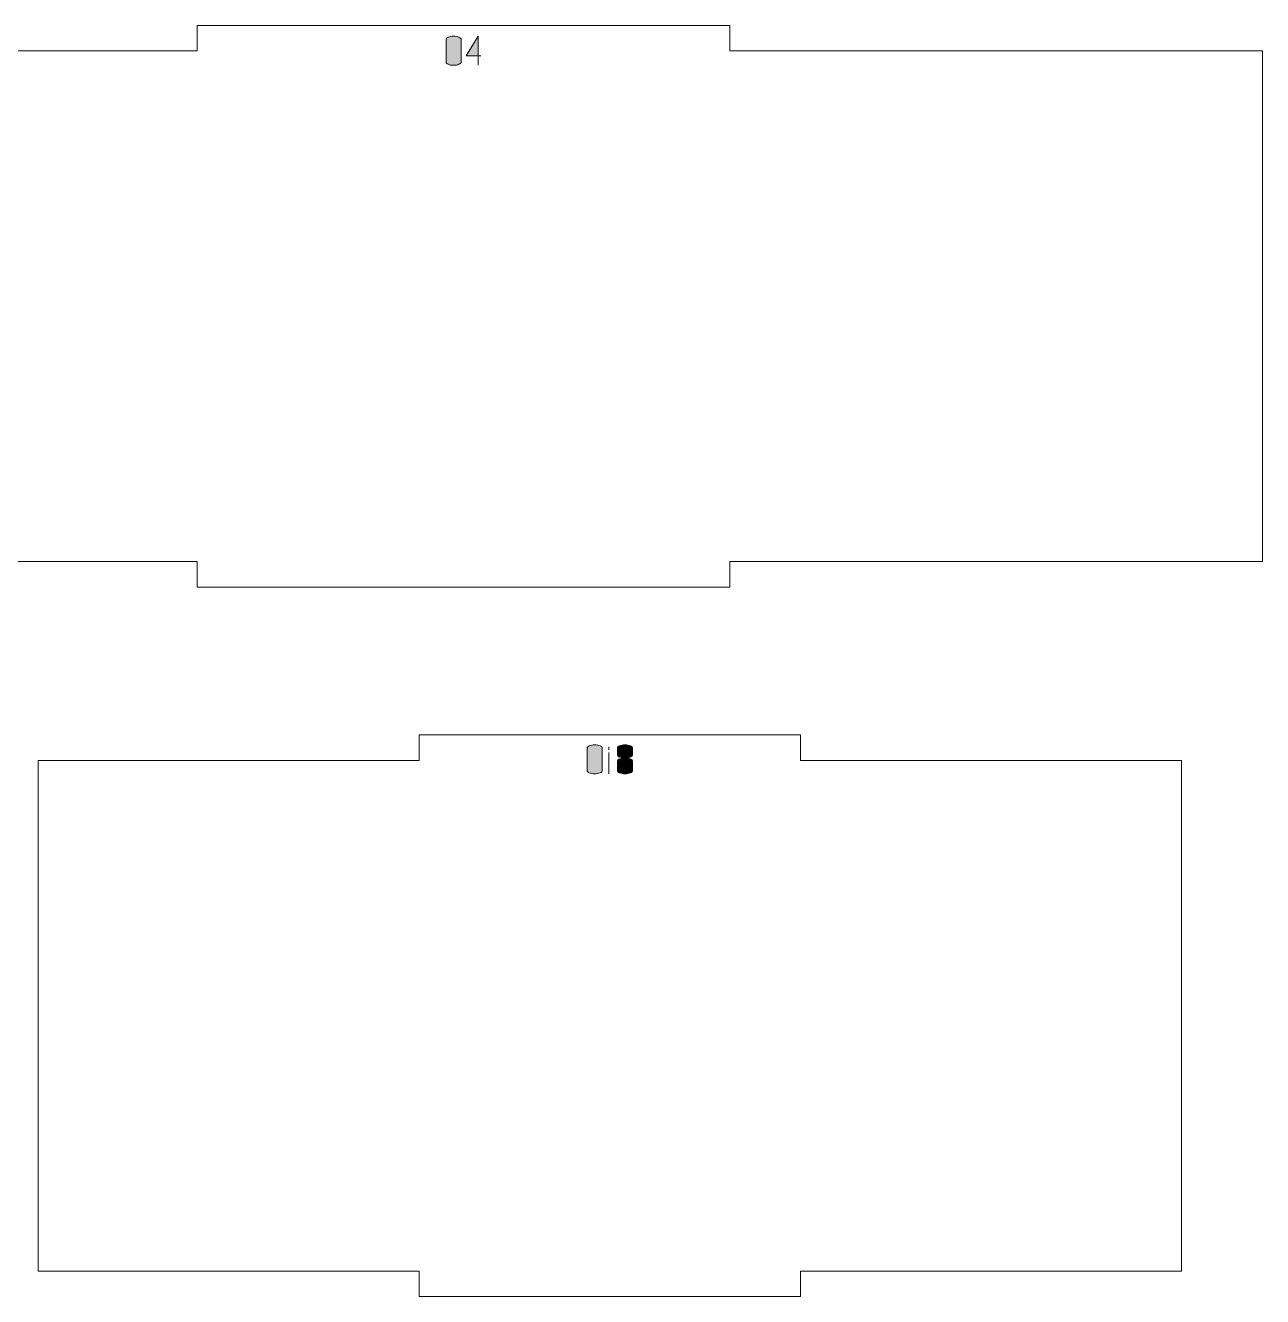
# Model space of a CAD drawing. Header units: centimetres. Extents: x -249 to 275, y -506 to 461.
# Drawn here: x 70.41 to 84.95, y 253.4 to 268.34 of the extents above; entities that cross this region are included whole.
import ezdxf

# ---------------------------------------------------------------- set-up
doc = ezdxf.new("R2010")
doc.units = ezdxf.units.CM
doc.header["$MEASUREMENT"] = 0
doc.layers.add('Capa 1', color=7, linetype='Continuous')

msp = doc.modelspace()

# ---------------------------------------------------------------- hatches: boundary and pattern name
at = {"layer": 'Capa 1', "true_color": 0x3e4095}
h = msp.add_hatch(color=175, dxfattribs=at)
edge = h.paths.add_edge_path()
edge.add_spline(control_points=[(75.34931, 267.91065), (75.34931, 267.90011), (75.35779, 267.89114), (75.37475, 267.88373), (75.3917, 267.87632), (75.41286, 267.87262), (75.43821, 267.87262), (75.46356, 267.87262), (75.48472, 267.87632), (75.50168, 267.88373), (75.51863, 267.89114), (75.52711, 267.90011), (75.52711, 267.91065), (75.52711, 267.91065), (75.52711, 268.17537), (75.52711, 268.17537), (75.52711, 268.18591), (75.51863, 268.19488), (75.50168, 268.20229), (75.48472, 268.2097), (75.46356, 268.2134), (75.43821, 268.2134), (75.41286, 268.2134), (75.3917, 268.2097), (75.37475, 268.20229), (75.35779, 268.19488), (75.34931, 268.18591), (75.34931, 268.17537), (75.34931, 268.17537), (75.34931, 267.91065), (75.34931, 267.91065)], knot_values=[0, 0, 0, 0, 0.1, 0.1, 0.1, 0.2, 0.2, 0.2, 0.3, 0.3, 0.3, 0.4, 0.4, 0.4, 0.5, 0.5, 0.5, 0.6, 0.6, 0.6, 0.7, 0.7, 0.7, 0.8, 0.8, 0.8, 0.9, 0.9, 0.9, 1, 1, 1, 1], degree=3, periodic=1)
h = msp.add_hatch(color=175, dxfattribs=at)
edge = h.paths.add_edge_path()
edge.add_spline(control_points=[(75.52711, 267.91065), (75.52711, 267.90011), (75.51863, 267.89114), (75.50168, 267.88373), (75.48472, 267.87632), (75.46356, 267.87262), (75.43821, 267.87262), (75.41286, 267.87262), (75.3917, 267.87632), (75.37475, 267.88373), (75.35779, 267.89114), (75.34931, 267.90011), (75.34931, 267.91065), (75.34931, 267.91065), (75.34931, 268.17537), (75.34931, 268.17537), (75.34931, 268.18591), (75.35779, 268.19488), (75.37475, 268.20229), (75.3917, 268.2097), (75.41286, 268.2134), (75.43821, 268.2134), (75.46356, 268.2134), (75.48472, 268.2097), (75.50168, 268.20229), (75.51863, 268.19488), (75.52711, 268.18591), (75.52711, 268.17537), (75.52711, 268.17537), (75.52711, 267.91065), (75.52711, 267.91065)], knot_values=[0, 0, 0, 0, 0.1, 0.1, 0.1, 0.2, 0.2, 0.2, 0.3, 0.3, 0.3, 0.4, 0.4, 0.4, 0.5, 0.5, 0.5, 0.6, 0.6, 0.6, 0.7, 0.7, 0.7, 0.8, 0.8, 0.8, 0.9, 0.9, 0.9, 1, 1, 1, 1], degree=3, periodic=1)
h = msp.add_hatch(color=175, dxfattribs=at)
edge = h.paths.add_edge_path()
edge.add_spline(control_points=[(75.72615, 267.98523), (75.72615, 267.98523), (75.72615, 268.2139), (75.72615, 268.2139), (75.72615, 268.2139), (75.58638, 267.98523), (75.58638, 267.98523), (75.58638, 267.98523), (75.72615, 267.98523), (75.72615, 267.98523)], knot_values=[0, 0, 0, 0, 0.33333333, 0.33333333, 0.33333333, 0.66666667, 0.66666667, 0.66666667, 1, 1, 1, 1], degree=3, periodic=1)
h = msp.add_hatch(color=175, dxfattribs=at)
edge = h.paths.add_edge_path()
edge.add_spline(control_points=[(75.72615, 267.98523), (75.72615, 267.98523), (75.72615, 267.87262), (75.72615, 267.87262), (75.72615, 267.87262), (75.72615, 267.98523), (75.72615, 267.98523), (75.72615, 267.98523), (75.58638, 267.98523), (75.58638, 267.98523), (75.58638, 267.98523), (75.72615, 268.2139), (75.72615, 268.2139), (75.72615, 268.2139), (75.72615, 267.98523), (75.72615, 267.98523), (75.72615, 267.98523), (75.75825, 267.98523), (75.75825, 267.98523), (75.75825, 267.98523), (75.72615, 267.98523), (75.72615, 267.98523)], knot_values=[0, 0, 0, 0, 0.14285714, 0.14285714, 0.14285714, 0.28571429, 0.28571429, 0.28571429, 0.42857143, 0.42857143, 0.42857143, 0.57142857, 0.57142857, 0.57142857, 0.71428571, 0.71428571, 0.71428571, 0.85714286, 0.85714286, 0.85714286, 1, 1, 1, 1], degree=3, periodic=1)
h = msp.add_hatch(color=175, dxfattribs=at)
edge = h.paths.add_edge_path()
edge.add_spline(control_points=[(77.00841, 259.58351), (77.00841, 259.57297), (77.01689, 259.564), (77.03385, 259.55659), (77.0508, 259.54918), (77.07196, 259.54548), (77.09731, 259.54548), (77.12266, 259.54548), (77.14382, 259.54918), (77.16078, 259.55659), (77.17773, 259.564), (77.18621, 259.57297), (77.18621, 259.58351), (77.18621, 259.58351), (77.18621, 259.84823), (77.18621, 259.84823), (77.18621, 259.85877), (77.17773, 259.86774), (77.16078, 259.87515), (77.14382, 259.88256), (77.12266, 259.88626), (77.09731, 259.88626), (77.07196, 259.88626), (77.0508, 259.88256), (77.03385, 259.87515), (77.01689, 259.86774), (77.00841, 259.85877), (77.00841, 259.84823), (77.00841, 259.84823), (77.00841, 259.58351), (77.00841, 259.58351)], knot_values=[0, 0, 0, 0, 0.1, 0.1, 0.1, 0.2, 0.2, 0.2, 0.3, 0.3, 0.3, 0.4, 0.4, 0.4, 0.5, 0.5, 0.5, 0.6, 0.6, 0.6, 0.7, 0.7, 0.7, 0.8, 0.8, 0.8, 0.9, 0.9, 0.9, 1, 1, 1, 1], degree=3, periodic=1)
h = msp.add_hatch(color=175, dxfattribs=at)
edge = h.paths.add_edge_path()
edge.add_spline(control_points=[(77.18621, 259.58351), (77.18621, 259.57297), (77.17773, 259.564), (77.16078, 259.55659), (77.14382, 259.54918), (77.12266, 259.54548), (77.09731, 259.54548), (77.07196, 259.54548), (77.0508, 259.54918), (77.03385, 259.55659), (77.01689, 259.564), (77.00841, 259.57297), (77.00841, 259.58351), (77.00841, 259.58351), (77.00841, 259.84823), (77.00841, 259.84823), (77.00841, 259.85877), (77.01689, 259.86774), (77.03385, 259.87515), (77.0508, 259.88256), (77.07196, 259.88626), (77.09731, 259.88626), (77.12266, 259.88626), (77.14382, 259.88256), (77.16078, 259.87515), (77.17773, 259.86774), (77.18621, 259.85877), (77.18621, 259.84823), (77.18621, 259.84823), (77.18621, 259.58351), (77.18621, 259.58351)], knot_values=[0, 0, 0, 0, 0.1, 0.1, 0.1, 0.2, 0.2, 0.2, 0.3, 0.3, 0.3, 0.4, 0.4, 0.4, 0.5, 0.5, 0.5, 0.6, 0.6, 0.6, 0.7, 0.7, 0.7, 0.8, 0.8, 0.8, 0.9, 0.9, 0.9, 1, 1, 1, 1], degree=3, periodic=1)
h = msp.add_hatch(color=175, dxfattribs=at)
edge = h.paths.add_edge_path()
edge.add_spline(control_points=[(77.26178, 259.82848), (77.26178, 259.82848), (77.26227, 259.86355), (77.26227, 259.86355), (77.26227, 259.86355), (77.26178, 259.82848), (77.26178, 259.82848)], knot_values=[0, 0, 0, 0, 0.5, 0.5, 0.5, 1, 1, 1, 1], degree=3, periodic=1)
h = msp.add_hatch(color=175, dxfattribs=at)
edge = h.paths.add_edge_path()
edge.add_spline(control_points=[(77.26178, 259.54548), (77.26178, 259.54548), (77.26178, 259.79736), (77.26178, 259.79736), (77.26178, 259.79736), (77.26178, 259.54548), (77.26178, 259.54548)], knot_values=[0, 0, 0, 0, 0.5, 0.5, 0.5, 1, 1, 1, 1], degree=3, periodic=1)
h = msp.add_hatch(color=175, dxfattribs=at)
edge = h.paths.add_edge_path()
edge.add_spline(control_points=[(77.36401, 259.76822), (77.36401, 259.75966), (77.3701, 259.75193), (77.38228, 259.74501), (77.39447, 259.7381), (77.41801, 259.73349), (77.45291, 259.73118), (77.48781, 259.73349), (77.51135, 259.7381), (77.52354, 259.74501), (77.53572, 259.75193), (77.54181, 259.75966), (77.54181, 259.76822), (77.54181, 259.76822), (77.54181, 259.84823), (77.54181, 259.84823), (77.54181, 259.85877), (77.53333, 259.86774), (77.51638, 259.87515), (77.49942, 259.88256), (77.47826, 259.88626), (77.45291, 259.88626), (77.42756, 259.88626), (77.4064, 259.88256), (77.38945, 259.87515), (77.37249, 259.86774), (77.36401, 259.85877), (77.36401, 259.84823), (77.36401, 259.84823), (77.36401, 259.76822), (77.36401, 259.76822)], knot_values=[0, 0, 0, 0, 0.1, 0.1, 0.1, 0.2, 0.2, 0.2, 0.3, 0.3, 0.3, 0.4, 0.4, 0.4, 0.5, 0.5, 0.5, 0.6, 0.6, 0.6, 0.7, 0.7, 0.7, 0.8, 0.8, 0.8, 0.9, 0.9, 0.9, 1, 1, 1, 1], degree=3, periodic=1)
h = msp.add_hatch(color=175, dxfattribs=at)
edge = h.paths.add_edge_path()
edge.add_spline(control_points=[(77.45291, 259.54548), (77.42756, 259.54548), (77.4064, 259.54918), (77.38945, 259.55659), (77.37249, 259.564), (77.36401, 259.57297), (77.36401, 259.58351), (77.36401, 259.58351), (77.36401, 259.69463), (77.36401, 259.69463), (77.36401, 259.70352), (77.3701, 259.71126), (77.38228, 259.71785), (77.39447, 259.72443), (77.41801, 259.72888), (77.45291, 259.73118), (77.41801, 259.73349), (77.39447, 259.7381), (77.38228, 259.74501), (77.3701, 259.75193), (77.36401, 259.75966), (77.36401, 259.76822), (77.36401, 259.76822), (77.36401, 259.84823), (77.36401, 259.84823), (77.36401, 259.85877), (77.37249, 259.86774), (77.38945, 259.87515), (77.4064, 259.88256), (77.42756, 259.88626), (77.45291, 259.88626), (77.47826, 259.88626), (77.49942, 259.88256), (77.51638, 259.87515), (77.53333, 259.86774), (77.54181, 259.85877), (77.54181, 259.84823), (77.54181, 259.84823), (77.54181, 259.76822), (77.54181, 259.76822), (77.54181, 259.75966), (77.53572, 259.75193), (77.52354, 259.74501), (77.51135, 259.7381), (77.48781, 259.73349), (77.45291, 259.73118), (77.48781, 259.72888), (77.51135, 259.72443), (77.52354, 259.71785), (77.53572, 259.71126), (77.54181, 259.70352), (77.54181, 259.69463), (77.54181, 259.69463), (77.54181, 259.58351), (77.54181, 259.58351), (77.54181, 259.57297), (77.53333, 259.564), (77.51638, 259.55659), (77.49942, 259.54918), (77.47826, 259.54548), (77.45291, 259.54548)], knot_values=[0, 0, 0, 0, 0.05, 0.05, 0.05, 0.1, 0.1, 0.1, 0.15, 0.15, 0.15, 0.2, 0.2, 0.2, 0.25, 0.25, 0.25, 0.3, 0.3, 0.3, 0.35, 0.35, 0.35, 0.4, 0.4, 0.4, 0.45, 0.45, 0.45, 0.5, 0.5, 0.5, 0.55, 0.55, 0.55, 0.6, 0.6, 0.6, 0.65, 0.65, 0.65, 0.7, 0.7, 0.7, 0.75, 0.75, 0.75, 0.8, 0.8, 0.8, 0.85, 0.85, 0.85, 0.9, 0.9, 0.9, 0.95, 0.95, 0.95, 1, 1, 1, 1], degree=3, periodic=1)
h = msp.add_hatch(color=175, dxfattribs=at)
edge = h.paths.add_edge_path()
edge.add_spline(control_points=[(77.36401, 259.58351), (77.36401, 259.57297), (77.37249, 259.564), (77.38945, 259.55659), (77.4064, 259.54918), (77.42756, 259.54548), (77.45291, 259.54548), (77.47826, 259.54548), (77.49942, 259.54918), (77.51638, 259.55659), (77.53333, 259.564), (77.54181, 259.57297), (77.54181, 259.58351), (77.54181, 259.58351), (77.54181, 259.69463), (77.54181, 259.69463), (77.54181, 259.70352), (77.53572, 259.71126), (77.52354, 259.71785), (77.51135, 259.72443), (77.48781, 259.72888), (77.45291, 259.73118), (77.41801, 259.72888), (77.39447, 259.72443), (77.38228, 259.71785), (77.3701, 259.71126), (77.36401, 259.70352), (77.36401, 259.69463), (77.36401, 259.69463), (77.36401, 259.58351), (77.36401, 259.58351)], knot_values=[0, 0, 0, 0, 0.1, 0.1, 0.1, 0.2, 0.2, 0.2, 0.3, 0.3, 0.3, 0.4, 0.4, 0.4, 0.5, 0.5, 0.5, 0.6, 0.6, 0.6, 0.7, 0.7, 0.7, 0.8, 0.8, 0.8, 0.9, 0.9, 0.9, 1, 1, 1, 1], degree=3, periodic=1)

# ---------------------------------------------------------------- linework, layer by layer
at = {"layer": 'Capa 1', "color": 1, "lineweight": 9}
for points in [[(66.15999, 268.0409), (66.15999, 268.0409), (66.15999, 262.0409), (66.15999, 262.0409), (66.15999, 262.0409), (72.42251, 262.0409), (72.42251, 262.0409), (72.42251, 262.0409), (72.42251, 261.7409), (72.42251, 261.7409), (72.42251, 261.7409), (78.68504, 261.7409), (78.68504, 261.7409), (78.68504, 261.7409), (78.68504, 262.0409), (78.68504, 262.0409), (78.68504, 262.0409), (84.94756, 262.0409), (84.94756, 262.0409), (84.94756, 262.0409), (84.94756, 268.0409), (84.94756, 268.0409), (84.94756, 268.0409), (78.68504, 268.0409), (78.68504, 268.0409), (78.68504, 268.0409), (78.68504, 268.3409), (78.68504, 268.3409), (78.68504, 268.3409), (72.42251, 268.3409), (72.42251, 268.3409), (72.42251, 268.3409), (72.42251, 268.0409), (72.42251, 268.0409), (72.42251, 268.0409), (66.15999, 268.0409), (66.15999, 268.0409)], [(70.55534, 259.70268), (70.55534, 259.70268), (70.55534, 253.70268), (70.55534, 253.70268), (70.55534, 253.70268), (75.03519, 253.70268), (75.03519, 253.70268), (75.03519, 253.70268), (75.03519, 253.40268), (75.03519, 253.40268), (75.03519, 253.40268), (79.51504, 253.40268), (79.51504, 253.40268), (79.51504, 253.40268), (79.51504, 253.70268), (79.51504, 253.70268), (79.51504, 253.70268), (83.99488, 253.70268), (83.99488, 253.70268), (83.99488, 253.70268), (83.99488, 259.70268), (83.99488, 259.70268), (83.99488, 259.70268), (79.51504, 259.70268), (79.51504, 259.70268), (79.51504, 259.70268), (79.51504, 260.00268), (79.51504, 260.00268), (79.51504, 260.00268), (75.03519, 260.00268), (75.03519, 260.00268), (75.03519, 260.00268), (75.03519, 259.70268), (75.03519, 259.70268), (75.03519, 259.70268), (70.55534, 259.70268), (70.55534, 259.70268)]]:
    msp.add_open_spline(points, degree=3, knots=[0, 0, 0, 0, 0.08333333, 0.08333333, 0.08333333, 0.16666667, 0.16666667, 0.16666667, 0.25, 0.25, 0.25, 0.33333333, 0.33333333, 0.33333333, 0.41666667, 0.41666667, 0.41666667, 0.5, 0.5, 0.5, 0.58333333, 0.58333333, 0.58333333, 0.66666667, 0.66666667, 0.66666667, 0.75, 0.75, 0.75, 0.83333333, 0.83333333, 0.83333333, 0.91666667, 0.91666667, 0.91666667, 1, 1, 1, 1], dxfattribs=at)
at = {"layer": 'Capa 1', "color": 114, "lineweight": 9}
for points, knots in [([(75.34931, 267.91065), (75.34931, 267.90011), (75.35779, 267.89114), (75.37475, 267.88373), (75.3917, 267.87632), (75.41286, 267.87262), (75.43821, 267.87262), (75.46356, 267.87262), (75.48472, 267.87632), (75.50168, 267.88373), (75.51863, 267.89114), (75.52711, 267.90011), (75.52711, 267.91065), (75.52711, 267.91065), (75.52711, 268.17537), (75.52711, 268.17537), (75.52711, 268.18591), (75.51863, 268.19488), (75.50168, 268.20229), (75.48472, 268.2097), (75.46356, 268.2134), (75.43821, 268.2134), (75.41286, 268.2134), (75.3917, 268.2097), (75.37475, 268.20229), (75.35779, 268.19488), (75.34931, 268.18591), (75.34931, 268.17537), (75.34931, 268.17537), (75.34931, 267.91065), (75.34931, 267.91065)], [0, 0, 0, 0, 0.1, 0.1, 0.1, 0.2, 0.2, 0.2, 0.3, 0.3, 0.3, 0.4, 0.4, 0.4, 0.5, 0.5, 0.5, 0.6, 0.6, 0.6, 0.7, 0.7, 0.7, 0.8, 0.8, 0.8, 0.9, 0.9, 0.9, 1, 1, 1, 1]), ([(75.52711, 267.91065), (75.52711, 267.90011), (75.51863, 267.89114), (75.50168, 267.88373), (75.48472, 267.87632), (75.46356, 267.87262), (75.43821, 267.87262), (75.41286, 267.87262), (75.3917, 267.87632), (75.37475, 267.88373), (75.35779, 267.89114), (75.34931, 267.90011), (75.34931, 267.91065), (75.34931, 267.91065), (75.34931, 268.17537), (75.34931, 268.17537), (75.34931, 268.18591), (75.35779, 268.19488), (75.37475, 268.20229), (75.3917, 268.2097), (75.41286, 268.2134), (75.43821, 268.2134), (75.46356, 268.2134), (75.48472, 268.2097), (75.50168, 268.20229), (75.51863, 268.19488), (75.52711, 268.18591), (75.52711, 268.17537), (75.52711, 268.17537), (75.52711, 267.91065), (75.52711, 267.91065)], [0, 0, 0, 0, 0.1, 0.1, 0.1, 0.2, 0.2, 0.2, 0.3, 0.3, 0.3, 0.4, 0.4, 0.4, 0.5, 0.5, 0.5, 0.6, 0.6, 0.6, 0.7, 0.7, 0.7, 0.8, 0.8, 0.8, 0.9, 0.9, 0.9, 1, 1, 1, 1]), ([(75.72615, 267.98523), (75.72615, 267.98523), (75.72615, 268.2139), (75.72615, 268.2139), (75.72615, 268.2139), (75.58638, 267.98523), (75.58638, 267.98523), (75.58638, 267.98523), (75.72615, 267.98523), (75.72615, 267.98523)], [0, 0, 0, 0, 0.33333333, 0.33333333, 0.33333333, 0.66666667, 0.66666667, 0.66666667, 1, 1, 1, 1]), ([(75.72615, 267.98523), (75.72615, 267.98523), (75.72615, 267.87262), (75.72615, 267.87262), (75.72615, 267.87262), (75.72615, 267.98523), (75.72615, 267.98523), (75.72615, 267.98523), (75.58638, 267.98523), (75.58638, 267.98523), (75.58638, 267.98523), (75.72615, 268.2139), (75.72615, 268.2139), (75.72615, 268.2139), (75.72615, 267.98523), (75.72615, 267.98523), (75.72615, 267.98523), (75.75825, 267.98523), (75.75825, 267.98523), (75.75825, 267.98523), (75.72615, 267.98523), (75.72615, 267.98523)], [0, 0, 0, 0, 0.14285714, 0.14285714, 0.14285714, 0.28571429, 0.28571429, 0.28571429, 0.42857143, 0.42857143, 0.42857143, 0.57142857, 0.57142857, 0.57142857, 0.71428571, 0.71428571, 0.71428571, 0.85714286, 0.85714286, 0.85714286, 1, 1, 1, 1]), ([(77.00841, 259.58351), (77.00841, 259.57297), (77.01689, 259.564), (77.03385, 259.55659), (77.0508, 259.54918), (77.07196, 259.54548), (77.09731, 259.54548), (77.12266, 259.54548), (77.14382, 259.54918), (77.16078, 259.55659), (77.17773, 259.564), (77.18621, 259.57297), (77.18621, 259.58351), (77.18621, 259.58351), (77.18621, 259.84823), (77.18621, 259.84823), (77.18621, 259.85877), (77.17773, 259.86774), (77.16078, 259.87515), (77.14382, 259.88256), (77.12266, 259.88626), (77.09731, 259.88626), (77.07196, 259.88626), (77.0508, 259.88256), (77.03385, 259.87515), (77.01689, 259.86774), (77.00841, 259.85877), (77.00841, 259.84823), (77.00841, 259.84823), (77.00841, 259.58351), (77.00841, 259.58351)], [0, 0, 0, 0, 0.1, 0.1, 0.1, 0.2, 0.2, 0.2, 0.3, 0.3, 0.3, 0.4, 0.4, 0.4, 0.5, 0.5, 0.5, 0.6, 0.6, 0.6, 0.7, 0.7, 0.7, 0.8, 0.8, 0.8, 0.9, 0.9, 0.9, 1, 1, 1, 1]), ([(77.18621, 259.58351), (77.18621, 259.57297), (77.17773, 259.564), (77.16078, 259.55659), (77.14382, 259.54918), (77.12266, 259.54548), (77.09731, 259.54548), (77.07196, 259.54548), (77.0508, 259.54918), (77.03385, 259.55659), (77.01689, 259.564), (77.00841, 259.57297), (77.00841, 259.58351), (77.00841, 259.58351), (77.00841, 259.84823), (77.00841, 259.84823), (77.00841, 259.85877), (77.01689, 259.86774), (77.03385, 259.87515), (77.0508, 259.88256), (77.07196, 259.88626), (77.09731, 259.88626), (77.12266, 259.88626), (77.14382, 259.88256), (77.16078, 259.87515), (77.17773, 259.86774), (77.18621, 259.85877), (77.18621, 259.84823), (77.18621, 259.84823), (77.18621, 259.58351), (77.18621, 259.58351)], [0, 0, 0, 0, 0.1, 0.1, 0.1, 0.2, 0.2, 0.2, 0.3, 0.3, 0.3, 0.4, 0.4, 0.4, 0.5, 0.5, 0.5, 0.6, 0.6, 0.6, 0.7, 0.7, 0.7, 0.8, 0.8, 0.8, 0.9, 0.9, 0.9, 1, 1, 1, 1]), ([(77.26178, 259.82848), (77.26178, 259.82848), (77.26227, 259.86355), (77.26227, 259.86355), (77.26227, 259.86355), (77.26178, 259.82848), (77.26178, 259.82848)], [0, 0, 0, 0, 0.5, 0.5, 0.5, 1, 1, 1, 1]), ([(77.26178, 259.54548), (77.26178, 259.54548), (77.26178, 259.79736), (77.26178, 259.79736), (77.26178, 259.79736), (77.26178, 259.54548), (77.26178, 259.54548)], [0, 0, 0, 0, 0.5, 0.5, 0.5, 1, 1, 1, 1]), ([(77.36401, 259.76822), (77.36401, 259.75966), (77.3701, 259.75193), (77.38228, 259.74501), (77.39447, 259.7381), (77.41801, 259.73349), (77.45291, 259.73118), (77.48781, 259.73349), (77.51135, 259.7381), (77.52354, 259.74501), (77.53572, 259.75193), (77.54181, 259.75966), (77.54181, 259.76822), (77.54181, 259.76822), (77.54181, 259.84823), (77.54181, 259.84823), (77.54181, 259.85877), (77.53333, 259.86774), (77.51638, 259.87515), (77.49942, 259.88256), (77.47826, 259.88626), (77.45291, 259.88626), (77.42756, 259.88626), (77.4064, 259.88256), (77.38945, 259.87515), (77.37249, 259.86774), (77.36401, 259.85877), (77.36401, 259.84823), (77.36401, 259.84823), (77.36401, 259.76822), (77.36401, 259.76822)], [0, 0, 0, 0, 0.1, 0.1, 0.1, 0.2, 0.2, 0.2, 0.3, 0.3, 0.3, 0.4, 0.4, 0.4, 0.5, 0.5, 0.5, 0.6, 0.6, 0.6, 0.7, 0.7, 0.7, 0.8, 0.8, 0.8, 0.9, 0.9, 0.9, 1, 1, 1, 1]), ([(77.45291, 259.54548), (77.42756, 259.54548), (77.4064, 259.54918), (77.38945, 259.55659), (77.37249, 259.564), (77.36401, 259.57297), (77.36401, 259.58351), (77.36401, 259.58351), (77.36401, 259.69463), (77.36401, 259.69463), (77.36401, 259.70352), (77.3701, 259.71126), (77.38228, 259.71785), (77.39447, 259.72443), (77.41801, 259.72888), (77.45291, 259.73118), (77.41801, 259.73349), (77.39447, 259.7381), (77.38228, 259.74501), (77.3701, 259.75193), (77.36401, 259.75966), (77.36401, 259.76822), (77.36401, 259.76822), (77.36401, 259.84823), (77.36401, 259.84823), (77.36401, 259.85877), (77.37249, 259.86774), (77.38945, 259.87515), (77.4064, 259.88256), (77.42756, 259.88626), (77.45291, 259.88626), (77.47826, 259.88626), (77.49942, 259.88256), (77.51638, 259.87515), (77.53333, 259.86774), (77.54181, 259.85877), (77.54181, 259.84823), (77.54181, 259.84823), (77.54181, 259.76822), (77.54181, 259.76822), (77.54181, 259.75966), (77.53572, 259.75193), (77.52354, 259.74501), (77.51135, 259.7381), (77.48781, 259.73349), (77.45291, 259.73118), (77.48781, 259.72888), (77.51135, 259.72443), (77.52354, 259.71785), (77.53572, 259.71126), (77.54181, 259.70352), (77.54181, 259.69463), (77.54181, 259.69463), (77.54181, 259.58351), (77.54181, 259.58351), (77.54181, 259.57297), (77.53333, 259.564), (77.51638, 259.55659), (77.49942, 259.54918), (77.47826, 259.54548), (77.45291, 259.54548)], [0, 0, 0, 0, 0.05, 0.05, 0.05, 0.1, 0.1, 0.1, 0.15, 0.15, 0.15, 0.2, 0.2, 0.2, 0.25, 0.25, 0.25, 0.3, 0.3, 0.3, 0.35, 0.35, 0.35, 0.4, 0.4, 0.4, 0.45, 0.45, 0.45, 0.5, 0.5, 0.5, 0.55, 0.55, 0.55, 0.6, 0.6, 0.6, 0.65, 0.65, 0.65, 0.7, 0.7, 0.7, 0.75, 0.75, 0.75, 0.8, 0.8, 0.8, 0.85, 0.85, 0.85, 0.9, 0.9, 0.9, 0.95, 0.95, 0.95, 1, 1, 1, 1]), ([(77.36401, 259.58351), (77.36401, 259.57297), (77.37249, 259.564), (77.38945, 259.55659), (77.4064, 259.54918), (77.42756, 259.54548), (77.45291, 259.54548), (77.47826, 259.54548), (77.49942, 259.54918), (77.51638, 259.55659), (77.53333, 259.564), (77.54181, 259.57297), (77.54181, 259.58351), (77.54181, 259.58351), (77.54181, 259.69463), (77.54181, 259.69463), (77.54181, 259.70352), (77.53572, 259.71126), (77.52354, 259.71785), (77.51135, 259.72443), (77.48781, 259.72888), (77.45291, 259.73118), (77.41801, 259.72888), (77.39447, 259.72443), (77.38228, 259.71785), (77.3701, 259.71126), (77.36401, 259.70352), (77.36401, 259.69463), (77.36401, 259.69463), (77.36401, 259.58351), (77.36401, 259.58351)], [0, 0, 0, 0, 0.1, 0.1, 0.1, 0.2, 0.2, 0.2, 0.3, 0.3, 0.3, 0.4, 0.4, 0.4, 0.5, 0.5, 0.5, 0.6, 0.6, 0.6, 0.7, 0.7, 0.7, 0.8, 0.8, 0.8, 0.9, 0.9, 0.9, 1, 1, 1, 1])]:
    msp.add_open_spline(points, degree=3, knots=knots, dxfattribs=at)

doc.saveas('drawing.dxf')
